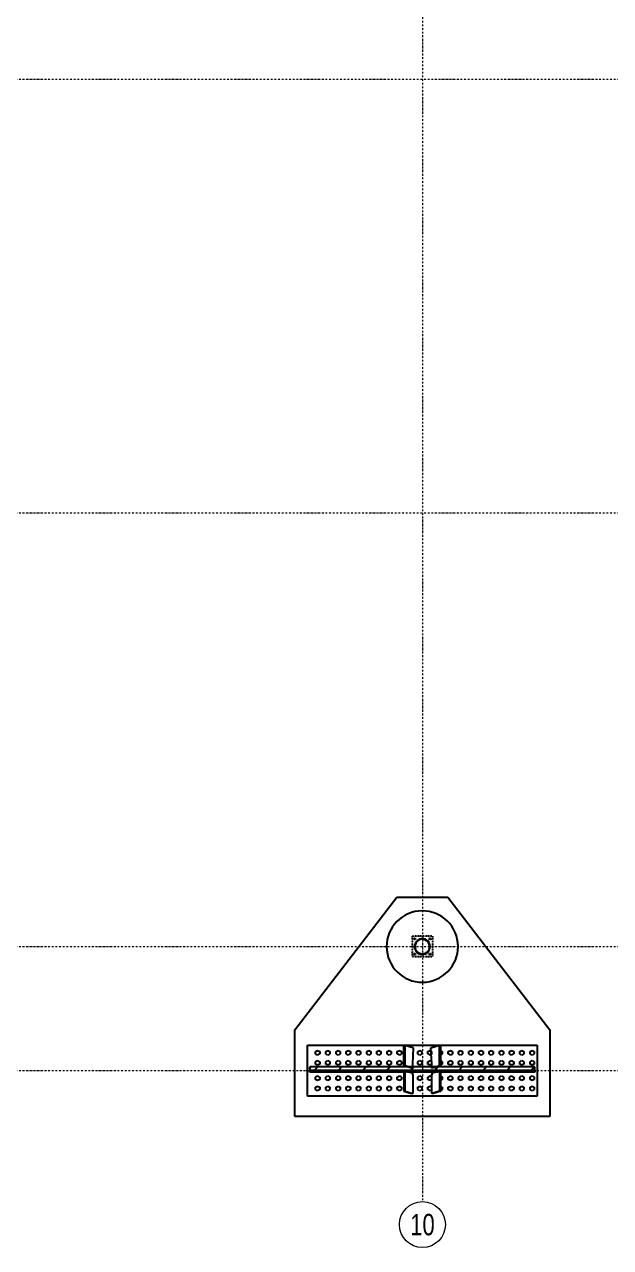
# Model space of a CAD drawing. Header units: millimetres. Extents: x 1541 to 289025, y -12015 to 47026.
# Drawn here: x 73116 to 73948, y -11969 to -10231 of the extents above; entities that cross this region are included whole.
import ezdxf
from ezdxf.enums import TextEntityAlignment as Align

# ---------------------------------------------------------------- set-up
doc = ezdxf.new("R2010")
doc.units = ezdxf.units.MM
doc.header["$LTSCALE"] = 0.1
for name, pattern in [('DASHDOTX2', [50.8, 25.4, -12.7, 0, -12.7]), ('DXK_LINE_DOT2', [3.9198, 1.9599, -1.9599]), ('Grid Line', [3.33375, 1.905, -0.47625, 0.47625, -0.47625])]:
    doc.linetypes.add(name, pattern=pattern)
doc.layers.get('0').update_dxf_attribs({"color": 255})
doc.layers.add('E_EJES', color=8, linetype='Continuous', lineweight=9)
doc.layers.add('E_EJES-1', color=8, linetype='Grid Line', lineweight=9)
doc.styles.add('Swis721 LtCn BT_1', font='swisscl.ttf', dxfattribs={"height": 0.42})

msp = doc.modelspace()

# ---------------------------------------------------------------- hatches: boundary and pattern name
at = {"linetype": 'Continuous'}
h = msp.add_hatch(dxfattribs=at)
h.set_pattern_fill('', scale=7.611392, style=0, pattern_type=0)
h.set_pattern_definition([(45, (73691.42, -11539.187), (-17.088, 17.088), [])])
h.paths.add_polyline_path([(73691.6, -11541.3), (73691.4, -11539.2), (73690.8, -11537.1), (73689.8, -11535.2), (73688.4, -11533.5), (73686.7, -11532.2), (73684.8, -11531.1), (73682.7, -11530.5), (73680.6, -11530.3), (73678.4, -11530.5), (73676.3, -11531.1), (73674.4, -11532.2), (73672.8, -11533.5), (73671.4, -11535.2), (73670.4, -11537.1), (73669.7, -11539.2), (73669.5, -11541.3), (73669.7, -11543.5), (73670.4, -11545.6), (73671.4, -11547.5), (73672.8, -11549.2), (73674.4, -11550.5), (73676.3, -11551.6), (73678.4, -11552.2), (73680.6, -11552.4), (73682.7, -11552.2), (73684.8, -11551.6), (73686.7, -11550.5), (73688.4, -11549.2), (73689.8, -11547.5), (73690.8, -11545.6), (73691.4, -11543.5)])
h.paths.add_polyline_path([(73690.1, -11545.3), (73689.2, -11547.1), (73687.9, -11548.6), (73686.3, -11549.9), (73684.5, -11550.9), (73682.6, -11551.5), (73680.6, -11551.7), (73678.6, -11551.5), (73676.6, -11550.9), (73674.8, -11549.9), (73673.3, -11548.6), (73672, -11547.1), (73671, -11545.3), (73670.4, -11543.4), (73670.2, -11541.3), (73670.4, -11539.3), (73671, -11537.4), (73672, -11535.6), (73673.3, -11534), (73674.8, -11532.8), (73676.6, -11531.8), (73678.6, -11531.2), (73680.6, -11531), (73682.6, -11531.2), (73684.5, -11531.8), (73686.3, -11532.8), (73687.9, -11534), (73689.2, -11535.6), (73690.1, -11537.4), (73690.7, -11539.3), (73690.9, -11541.3), (73690.7, -11543.4)])
h = msp.add_hatch(dxfattribs=at)
h.set_pattern_fill('', scale=7.611392, style=0, pattern_type=0)
h.set_pattern_definition([(45, (73839.885, -11712.02), (-17.088, 17.088), [])])
h.paths.add_polyline_path([(73840.1, -11715.9), (73839.9, -11712), (73521.3, -11712), (73521.1, -11715.9), (73521.1, -11716.7), (73840.1, -11716.7)])

# ---------------------------------------------------------------- linework, layer by layer
at = {"color": 2, "linetype": 'Continuous'}
for p, q in [((73499.4, -11659.5), (73644.3, -11471.2)), ((73644.3, -11471.2), (73716.8, -11471.2)), ((73716.8, -11471.2), (73861.8, -11659.5)), ((73499.4, -11782.7), (73499.4, -11659.5)), ((73861.8, -11659.5), (73861.8, -11782.7)), ((73517.5, -11753.7), (73517.5, -11681.2)), ((73517.5, -11681.2), (73843.7, -11681.2)), ((73654.3, -11710.8), (73654.3, -11681.6)), ((73654.3, -11681.6), (73656.2, -11681.7)), ((73667.2, -11685), (73656.2, -11681.7)), ((73656.2, -11710.8), (73656.2, -11681.7)), ((73668.3, -11685.3), (73667.2, -11685)), ((73667.2, -11707.8), (73668.3, -11685.3)), ((73693.9, -11685), (73692.9, -11685.3)), ((73693.9, -11707.8), (73692.9, -11685.3)), ((73704.9, -11681.7), (73693.9, -11685)), ((73704.9, -11681.7), (73706.8, -11681.6)), ((73704.9, -11710.8), (73704.9, -11681.7)), ((73706.8, -11710.8), (73706.8, -11681.6)), ((73843.7, -11681.2), (73843.7, -11753.7)), ((73667, -11712), (73667.2, -11707.8)), ((73694.1, -11712), (73693.9, -11707.8)), ((73521.1, -11715.9), (73521.1, -11712)), ((73521.1, -11712), (73521.3, -11712)), ((73521.3, -11712), (73521.1, -11715.9)), ((73521.1, -11715.9), (73521.1, -11716.7)), ((73521.1, -11719.8), (73521.1, -11716.7)), ((73521.1, -11716.7), (73840.1, -11716.7)), ((73654.3, -11719.8), (73521.1, -11719.8)), ((73839.9, -11712), (73521.3, -11712)), ((73658.6, -11712), (73654.3, -11710.8)), ((73654.3, -11710.8), (73656.2, -11710.8)), ((73656.2, -11717.9), (73654.3, -11717.8)), ((73654.3, -11717.8), (73654.3, -11746.8)), ((73660.3, -11712), (73656.2, -11710.8)), ((73656.2, -11717.9), (73666.2, -11720.8)), ((73656.2, -11746.9), (73656.2, -11717.9)), ((73698.3, -11719.8), (73662.8, -11719.8)), ((73666.2, -11720.8), (73667, -11723.9)), ((73666.9, -11714), (73667, -11712)), ((73667, -11723.9), (73666.9, -11750)), ((73694.2, -11714), (73694.1, -11712)), ((73694.2, -11723.9), (73695, -11720.8)), ((73694.2, -11750), (73694.2, -11723.9)), ((73695, -11720.8), (73704.9, -11717.9)), ((73704.9, -11710.8), (73700.8, -11712)), ((73706.8, -11710.8), (73702.6, -11712)), ((73704.9, -11710.8), (73706.8, -11710.8)), ((73706.8, -11717.8), (73704.9, -11717.9)), ((73704.9, -11717.9), (73704.9, -11746.9)), ((73706.8, -11746.8), (73706.8, -11717.8)), ((73840.1, -11719.8), (73706.8, -11719.8)), ((73840.1, -11712), (73839.9, -11712)), ((73840.1, -11715.9), (73839.9, -11712)), ((73840.1, -11715.9), (73840.1, -11712)), ((73840.1, -11716.7), (73840.1, -11715.9)), ((73840.1, -11716.7), (73840.1, -11719.8)), ((73843.7, -11753.7), (73517.5, -11753.7)), ((73654.3, -11746.8), (73665.2, -11750)), ((73654.3, -11746.8), (73656.2, -11746.9)), ((73656.2, -11746.9), (73666.9, -11750)), ((73666.9, -11750), (73665.2, -11750)), ((73704.9, -11746.9), (73694.2, -11750)), ((73696, -11750), (73694.2, -11750)), ((73706.8, -11746.8), (73696, -11750)), ((73704.9, -11746.9), (73706.8, -11746.8)), ((73861.8, -11782.7), (73499.4, -11782.7))]:
    msp.add_line(p, q, dxfattribs=at)
at = {"color": 7, "linetype": 'DXK_LINE_DOT2'}
for p, q in [((73695.1, -11526.8), (73666.1, -11526.8)), ((73666.1, -11526.8), (73666.1, -11555.8)), ((73695.1, -11526.8), (73695.1, -11555.8)), ((73695.1, -11555.8), (73666.1, -11555.8)), ((73517.5, -11753.7), (73517.5, -11681.2)), ((73517.5, -11681.2), (73843.7, -11681.2)), ((73843.7, -11681.2), (73843.7, -11753.7)), ((73662.8, -11719.8), (73654.3, -11719.8)), ((73665.2, -11714), (73658.6, -11712)), ((73666.9, -11714), (73660.3, -11712)), ((73666.9, -11714), (73665.2, -11714)), ((73700.8, -11712), (73694.2, -11714)), ((73694.2, -11714), (73695.9, -11714)), ((73702.6, -11712), (73695.9, -11714)), ((73706.8, -11719.8), (73698.3, -11719.8)), ((73843.7, -11753.7), (73517.5, -11753.7))]:
    msp.add_line(p, q, dxfattribs=at)
at = {"color": 7, "linetype": 'Continuous'}
for p, q in [((73668.6, -11530.5), (73669.1, -11529.5)), ((73669.1, -11531.4), (73668.6, -11530.5)), ((73669.1, -11529.5), (73670.3, -11529.5)), ((73670.3, -11531.4), (73669.1, -11531.4)), ((73670.3, -11529.5), (73670.8, -11530.5)), ((73670.8, -11530.5), (73670.3, -11531.4)), ((73690.3, -11530.5), (73690.9, -11529.5)), ((73690.9, -11531.4), (73690.3, -11530.5)), ((73690.9, -11529.5), (73692, -11529.5)), ((73692, -11531.4), (73690.9, -11531.4)), ((73692, -11529.5), (73692.6, -11530.5)), ((73692.6, -11530.5), (73692, -11531.4)), ((73668.6, -11552.2), (73669.1, -11551.2)), ((73669.1, -11553.2), (73668.6, -11552.2)), ((73669.1, -11551.2), (73670.3, -11551.2)), ((73670.3, -11553.2), (73669.1, -11553.2)), ((73670.3, -11551.2), (73670.8, -11552.2)), ((73670.8, -11552.2), (73670.3, -11553.2)), ((73690.3, -11552.2), (73690.9, -11551.2)), ((73690.9, -11553.2), (73690.3, -11552.2)), ((73690.9, -11551.2), (73692, -11551.2)), ((73692, -11553.2), (73690.9, -11553.2)), ((73692, -11551.2), (73692.6, -11552.2)), ((73692.6, -11552.2), (73692, -11553.2)), ((73529.1, -11690.4), (73532, -11688.8)), ((73529.1, -11693.8), (73529.1, -11690.4)), ((73532, -11688.8), (73534.9, -11690.4)), ((73534.9, -11690.4), (73534.9, -11693.8)), ((73543.6, -11690.4), (73546.5, -11688.8)), ((73543.6, -11693.8), (73543.6, -11690.4)), ((73546.5, -11688.8), (73549.4, -11690.4)), ((73549.4, -11690.4), (73549.4, -11693.8)), ((73558.1, -11690.4), (73561, -11688.8)), ((73558.1, -11693.8), (73558.1, -11690.4)), ((73561, -11688.8), (73563.9, -11690.4)), ((73563.9, -11690.4), (73563.9, -11693.8)), ((73572.6, -11690.4), (73575.5, -11688.8)), ((73572.6, -11693.8), (73572.6, -11690.4)), ((73575.5, -11688.8), (73578.4, -11690.4)), ((73578.4, -11690.4), (73578.4, -11693.8)), ((73587.1, -11690.4), (73590, -11688.8)), ((73587.1, -11693.8), (73587.1, -11690.4)), ((73590, -11688.8), (73592.9, -11690.4)), ((73592.9, -11690.4), (73592.9, -11693.8)), ((73601.6, -11690.4), (73604.5, -11688.8)), ((73601.6, -11693.8), (73601.6, -11690.4)), ((73604.5, -11688.8), (73607.4, -11690.4)), ((73607.4, -11690.4), (73607.4, -11693.8)), ((73616.1, -11690.4), (73619, -11688.8)), ((73616.1, -11693.8), (73616.1, -11690.4)), ((73619, -11688.8), (73621.9, -11690.4)), ((73621.9, -11690.4), (73621.9, -11693.8)), ((73630.6, -11690.4), (73633.5, -11688.8)), ((73630.6, -11693.8), (73630.6, -11690.4)), ((73633.5, -11688.8), (73636.4, -11690.4)), ((73636.4, -11690.4), (73636.4, -11693.8)), ((73645.1, -11690.4), (73648, -11688.8)), ((73645.1, -11693.8), (73645.1, -11690.4)), ((73648, -11688.8), (73650.9, -11690.4)), ((73650.9, -11690.4), (73650.9, -11693.8)), ((73674.1, -11690.4), (73677, -11688.8)), ((73674.1, -11693.8), (73674.1, -11690.4)), ((73677, -11688.8), (73679.9, -11690.4)), ((73679.9, -11690.4), (73679.9, -11693.8)), ((73688.6, -11690.4), (73691.5, -11688.8)), ((73688.6, -11693.8), (73688.6, -11690.4)), ((73694.3, -11690.4), (73691.5, -11688.8)), ((73694.3, -11693.8), (73694.3, -11690.4)), ((73706.8, -11689.3), (73708.8, -11690.4)), ((73708.8, -11690.4), (73708.8, -11693.8)), ((73717.5, -11690.4), (73720.4, -11688.8)), ((73717.5, -11693.8), (73717.5, -11690.4)), ((73720.4, -11688.8), (73723.3, -11690.4)), ((73723.3, -11690.4), (73723.3, -11693.8)), ((73732, -11690.4), (73734.9, -11688.8)), ((73732, -11693.8), (73732, -11690.4)), ((73734.9, -11688.8), (73737.8, -11690.4)), ((73737.8, -11690.4), (73737.8, -11693.8)), ((73746.5, -11690.4), (73749.4, -11688.8)), ((73746.5, -11693.8), (73746.5, -11690.4)), ((73749.4, -11688.8), (73752.3, -11690.4)), ((73752.3, -11690.4), (73752.3, -11693.8)), ((73761, -11690.4), (73763.9, -11688.8)), ((73761, -11693.8), (73761, -11690.4)), ((73763.9, -11688.8), (73766.8, -11690.4)), ((73766.8, -11690.4), (73766.8, -11693.8)), ((73775.5, -11690.4), (73778.4, -11688.8)), ((73775.5, -11693.8), (73775.5, -11690.4)), ((73778.4, -11688.8), (73781.3, -11690.4)), ((73781.3, -11690.4), (73781.3, -11693.8)), ((73790, -11690.4), (73792.9, -11688.8)), ((73790, -11693.8), (73790, -11690.4)), ((73792.9, -11688.8), (73795.8, -11690.4)), ((73795.8, -11690.4), (73795.8, -11693.8)), ((73804.5, -11690.4), (73807.4, -11688.8)), ((73804.5, -11693.8), (73804.5, -11690.4)), ((73807.4, -11688.8), (73810.3, -11690.4)), ((73810.3, -11690.4), (73810.3, -11693.8)), ((73819, -11690.4), (73821.9, -11688.8)), ((73819, -11693.8), (73819, -11690.4)), ((73821.9, -11688.8), (73824.8, -11690.4)), ((73824.8, -11690.4), (73824.8, -11693.8)), ((73833.5, -11690.4), (73836.4, -11688.8)), ((73833.5, -11693.8), (73833.5, -11690.4)), ((73836.4, -11688.8), (73839.3, -11690.4)), ((73839.3, -11690.4), (73839.3, -11693.8)), ((73532, -11695.5), (73529.1, -11693.8)), ((73529.1, -11704.9), (73532, -11703.3)), ((73529.1, -11708.3), (73529.1, -11704.9)), ((73532, -11710), (73529.1, -11708.3)), ((73534.9, -11693.8), (73532, -11695.5)), ((73532, -11703.3), (73534.9, -11704.9)), ((73534.9, -11708.3), (73532, -11710)), ((73534.9, -11704.9), (73534.9, -11708.3)), ((73546.5, -11695.5), (73543.6, -11693.8)), ((73543.6, -11704.9), (73546.5, -11703.3)), ((73543.6, -11708.3), (73543.6, -11704.9)), ((73546.5, -11710), (73543.6, -11708.3)), ((73549.4, -11693.8), (73546.5, -11695.5)), ((73546.5, -11703.3), (73549.4, -11704.9)), ((73549.4, -11708.3), (73546.5, -11710)), ((73549.4, -11704.9), (73549.4, -11708.3)), ((73561, -11695.5), (73558.1, -11693.8)), ((73558.1, -11704.9), (73561, -11703.3)), ((73558.1, -11708.3), (73558.1, -11704.9)), ((73561, -11710), (73558.1, -11708.3)), ((73563.9, -11693.8), (73561, -11695.5)), ((73561, -11703.3), (73563.9, -11704.9)), ((73563.9, -11708.3), (73561, -11710)), ((73563.9, -11704.9), (73563.9, -11708.3)), ((73575.5, -11695.5), (73572.6, -11693.8)), ((73572.6, -11704.9), (73575.5, -11703.3)), ((73572.6, -11708.3), (73572.6, -11704.9)), ((73575.5, -11710), (73572.6, -11708.3)), ((73578.4, -11693.8), (73575.5, -11695.5)), ((73575.5, -11703.3), (73578.4, -11704.9)), ((73578.4, -11708.3), (73575.5, -11710)), ((73578.4, -11704.9), (73578.4, -11708.3)), ((73590, -11695.5), (73587.1, -11693.8)), ((73587.1, -11704.9), (73590, -11703.3)), ((73587.1, -11708.3), (73587.1, -11704.9)), ((73590, -11710), (73587.1, -11708.3)), ((73592.9, -11693.8), (73590, -11695.5)), ((73590, -11703.3), (73592.9, -11704.9)), ((73592.9, -11708.3), (73590, -11710)), ((73592.9, -11704.9), (73592.9, -11708.3)), ((73604.5, -11695.5), (73601.6, -11693.8)), ((73601.6, -11704.9), (73604.5, -11703.3)), ((73601.6, -11708.3), (73601.6, -11704.9)), ((73604.5, -11710), (73601.6, -11708.3)), ((73607.4, -11693.8), (73604.5, -11695.5)), ((73604.5, -11703.3), (73607.4, -11704.9)), ((73607.4, -11708.3), (73604.5, -11710)), ((73607.4, -11704.9), (73607.4, -11708.3)), ((73619, -11695.5), (73616.1, -11693.8)), ((73616.1, -11704.9), (73619, -11703.3)), ((73616.1, -11708.3), (73616.1, -11704.9)), ((73619, -11710), (73616.1, -11708.3)), ((73621.9, -11693.8), (73619, -11695.5)), ((73619, -11703.3), (73621.9, -11704.9)), ((73621.9, -11708.3), (73619, -11710)), ((73621.9, -11704.9), (73621.9, -11708.3)), ((73633.5, -11695.5), (73630.6, -11693.8)), ((73630.6, -11704.9), (73633.5, -11703.3)), ((73630.6, -11708.3), (73630.6, -11704.9)), ((73633.5, -11710), (73630.6, -11708.3)), ((73636.4, -11693.8), (73633.5, -11695.5)), ((73633.5, -11703.3), (73636.4, -11704.9)), ((73636.4, -11708.3), (73633.5, -11710)), ((73636.4, -11704.9), (73636.4, -11708.3)), ((73648, -11695.5), (73645.1, -11693.8)), ((73645.1, -11704.9), (73648, -11703.3)), ((73645.1, -11708.3), (73645.1, -11704.9)), ((73648, -11710), (73645.1, -11708.3)), ((73650.9, -11693.8), (73648, -11695.5)), ((73648, -11703.3), (73650.9, -11704.9)), ((73650.9, -11708.3), (73648, -11710)), ((73650.9, -11704.9), (73650.9, -11708.3)), ((73677, -11695.5), (73674.1, -11693.8)), ((73674.1, -11704.9), (73677, -11703.3)), ((73674.1, -11708.3), (73674.1, -11704.9)), ((73677, -11710), (73674.1, -11708.3)), ((73679.9, -11693.8), (73677, -11695.5)), ((73677, -11703.3), (73679.9, -11704.9)), ((73679.9, -11708.3), (73677, -11710)), ((73679.9, -11704.9), (73679.9, -11708.3)), ((73691.5, -11695.5), (73688.6, -11693.8)), ((73688.6, -11704.9), (73691.5, -11703.3)), ((73688.6, -11708.3), (73688.6, -11704.9)), ((73691.5, -11710), (73688.6, -11708.3)), ((73694.3, -11693.8), (73691.5, -11695.5)), ((73694.3, -11704.9), (73691.5, -11703.3)), ((73694.3, -11708.3), (73691.5, -11710)), ((73694.3, -11708.3), (73694.3, -11704.9)), ((73708.8, -11693.8), (73706.8, -11695)), ((73706.8, -11703.8), (73708.8, -11704.9)), ((73708.8, -11708.3), (73706.8, -11709.5)), ((73708.8, -11704.9), (73708.8, -11708.3)), ((73720.4, -11695.5), (73717.5, -11693.8)), ((73717.5, -11704.9), (73720.4, -11703.3)), ((73717.5, -11708.3), (73717.5, -11704.9)), ((73720.4, -11710), (73717.5, -11708.3)), ((73723.3, -11693.8), (73720.4, -11695.5)), ((73720.4, -11703.3), (73723.3, -11704.9)), ((73723.3, -11708.3), (73720.4, -11710)), ((73723.3, -11704.9), (73723.3, -11708.3)), ((73734.9, -11695.5), (73732, -11693.8)), ((73732, -11704.9), (73734.9, -11703.3)), ((73732, -11708.3), (73732, -11704.9)), ((73734.9, -11710), (73732, -11708.3)), ((73737.8, -11693.8), (73734.9, -11695.5)), ((73734.9, -11703.3), (73737.8, -11704.9)), ((73737.8, -11708.3), (73734.9, -11710)), ((73737.8, -11704.9), (73737.8, -11708.3)), ((73749.4, -11695.5), (73746.5, -11693.8)), ((73746.5, -11704.9), (73749.4, -11703.3)), ((73746.5, -11708.3), (73746.5, -11704.9)), ((73749.4, -11710), (73746.5, -11708.3)), ((73752.3, -11693.8), (73749.4, -11695.5)), ((73749.4, -11703.3), (73752.3, -11704.9)), ((73752.3, -11708.3), (73749.4, -11710)), ((73752.3, -11704.9), (73752.3, -11708.3)), ((73763.9, -11695.5), (73761, -11693.8)), ((73761, -11704.9), (73763.9, -11703.3)), ((73761, -11708.3), (73761, -11704.9)), ((73763.9, -11710), (73761, -11708.3)), ((73766.8, -11693.8), (73763.9, -11695.5)), ((73763.9, -11703.3), (73766.8, -11704.9)), ((73766.8, -11708.3), (73763.9, -11710)), ((73766.8, -11704.9), (73766.8, -11708.3)), ((73778.4, -11695.5), (73775.5, -11693.8)), ((73775.5, -11704.9), (73778.4, -11703.3)), ((73775.5, -11708.3), (73775.5, -11704.9)), ((73778.4, -11710), (73775.5, -11708.3)), ((73781.3, -11693.8), (73778.4, -11695.5)), ((73778.4, -11703.3), (73781.3, -11704.9)), ((73781.3, -11708.3), (73778.4, -11710)), ((73781.3, -11704.9), (73781.3, -11708.3)), ((73792.9, -11695.5), (73790, -11693.8)), ((73790, -11704.9), (73792.9, -11703.3)), ((73790, -11708.3), (73790, -11704.9)), ((73792.9, -11710), (73790, -11708.3)), ((73795.8, -11693.8), (73792.9, -11695.5)), ((73792.9, -11703.3), (73795.8, -11704.9)), ((73795.8, -11708.3), (73792.9, -11710)), ((73795.8, -11704.9), (73795.8, -11708.3)), ((73807.4, -11695.5), (73804.5, -11693.8)), ((73804.5, -11704.9), (73807.4, -11703.3)), ((73804.5, -11708.3), (73804.5, -11704.9)), ((73807.4, -11710), (73804.5, -11708.3)), ((73810.3, -11693.8), (73807.4, -11695.5)), ((73807.4, -11703.3), (73810.3, -11704.9)), ((73810.3, -11708.3), (73807.4, -11710)), ((73810.3, -11704.9), (73810.3, -11708.3)), ((73821.9, -11695.5), (73819, -11693.8)), ((73819, -11704.9), (73821.9, -11703.3)), ((73819, -11708.3), (73819, -11704.9)), ((73821.9, -11710), (73819, -11708.3)), ((73824.8, -11693.8), (73821.9, -11695.5)), ((73821.9, -11703.3), (73824.8, -11704.9)), ((73824.8, -11708.3), (73821.9, -11710)), ((73824.8, -11704.9), (73824.8, -11708.3)), ((73836.4, -11695.5), (73833.5, -11693.8)), ((73833.5, -11704.9), (73836.4, -11703.3)), ((73833.5, -11708.3), (73833.5, -11704.9)), ((73836.4, -11710), (73833.5, -11708.3)), ((73839.3, -11693.8), (73836.4, -11695.5)), ((73836.4, -11703.3), (73839.3, -11704.9)), ((73839.3, -11708.3), (73836.4, -11710)), ((73839.3, -11704.9), (73839.3, -11708.3)), ((73529.1, -11726.7), (73532, -11725)), ((73529.1, -11730), (73529.1, -11726.7)), ((73532, -11725), (73534.9, -11726.7)), ((73534.9, -11726.7), (73534.9, -11730)), ((73543.6, -11726.7), (73546.5, -11725)), ((73543.6, -11730), (73543.6, -11726.7)), ((73546.5, -11725), (73549.4, -11726.7)), ((73549.4, -11726.7), (73549.4, -11730)), ((73558.1, -11726.7), (73561, -11725)), ((73558.1, -11730), (73558.1, -11726.7)), ((73561, -11725), (73563.9, -11726.7)), ((73563.9, -11726.7), (73563.9, -11730)), ((73572.6, -11726.7), (73575.5, -11725)), ((73572.6, -11730), (73572.6, -11726.7)), ((73575.5, -11725), (73578.4, -11726.7)), ((73578.4, -11726.7), (73578.4, -11730)), ((73587.1, -11726.7), (73590, -11725)), ((73587.1, -11730), (73587.1, -11726.7)), ((73590, -11725), (73592.9, -11726.7)), ((73592.9, -11726.7), (73592.9, -11730)), ((73601.6, -11726.7), (73604.5, -11725)), ((73601.6, -11730), (73601.6, -11726.7)), ((73604.5, -11725), (73607.4, -11726.7)), ((73607.4, -11726.7), (73607.4, -11730)), ((73616.1, -11726.7), (73619, -11725)), ((73616.1, -11730), (73616.1, -11726.7)), ((73619, -11725), (73621.9, -11726.7)), ((73621.9, -11726.7), (73621.9, -11730)), ((73630.6, -11726.7), (73633.5, -11725)), ((73630.6, -11730), (73630.6, -11726.7)), ((73633.5, -11725), (73636.4, -11726.7)), ((73636.4, -11726.7), (73636.4, -11730)), ((73645.1, -11726.7), (73648, -11725)), ((73645.1, -11730), (73645.1, -11726.7)), ((73648, -11725), (73650.9, -11726.7)), ((73650.9, -11726.7), (73650.9, -11730)), ((73674.1, -11726.7), (73677, -11725)), ((73674.1, -11730), (73674.1, -11726.7)), ((73677, -11725), (73679.9, -11726.7)), ((73679.9, -11726.7), (73679.9, -11730)), ((73688.6, -11726.7), (73691.5, -11725)), ((73688.6, -11730), (73688.6, -11726.7)), ((73694.3, -11726.7), (73691.5, -11725)), ((73694.3, -11730), (73694.3, -11726.7)), ((73706.8, -11725.5), (73708.8, -11726.7)), ((73708.8, -11726.7), (73708.8, -11730)), ((73717.5, -11726.7), (73720.4, -11725)), ((73717.5, -11730), (73717.5, -11726.7)), ((73720.4, -11725), (73723.3, -11726.7)), ((73723.3, -11726.7), (73723.3, -11730)), ((73732, -11726.7), (73734.9, -11725)), ((73732, -11730), (73732, -11726.7)), ((73734.9, -11725), (73737.8, -11726.7)), ((73737.8, -11726.7), (73737.8, -11730)), ((73746.5, -11726.7), (73749.4, -11725)), ((73746.5, -11730), (73746.5, -11726.7)), ((73749.4, -11725), (73752.3, -11726.7)), ((73752.3, -11726.7), (73752.3, -11730)), ((73761, -11726.7), (73763.9, -11725)), ((73761, -11730), (73761, -11726.7)), ((73763.9, -11725), (73766.8, -11726.7)), ((73766.8, -11726.7), (73766.8, -11730)), ((73775.5, -11726.7), (73778.4, -11725)), ((73775.5, -11730), (73775.5, -11726.7)), ((73778.4, -11725), (73781.3, -11726.7)), ((73781.3, -11726.7), (73781.3, -11730)), ((73790, -11726.7), (73792.9, -11725)), ((73790, -11730), (73790, -11726.7)), ((73792.9, -11725), (73795.8, -11726.7)), ((73795.8, -11726.7), (73795.8, -11730)), ((73804.5, -11726.7), (73807.4, -11725)), ((73804.5, -11730), (73804.5, -11726.7)), ((73807.4, -11725), (73810.3, -11726.7)), ((73810.3, -11726.7), (73810.3, -11730)), ((73819, -11726.7), (73821.9, -11725)), ((73819, -11730), (73819, -11726.7)), ((73821.9, -11725), (73824.8, -11726.7)), ((73824.8, -11726.7), (73824.8, -11730)), ((73833.5, -11726.7), (73836.4, -11725)), ((73833.5, -11730), (73833.5, -11726.7)), ((73836.4, -11725), (73839.3, -11726.7)), ((73839.3, -11726.7), (73839.3, -11730)), ((73532, -11731.7), (73529.1, -11730)), ((73529.1, -11741.2), (73532, -11739.5)), ((73529.1, -11744.5), (73529.1, -11741.2)), ((73532, -11746.2), (73529.1, -11744.5)), ((73534.9, -11730), (73532, -11731.7)), ((73532, -11739.5), (73534.9, -11741.2)), ((73534.9, -11744.5), (73532, -11746.2)), ((73534.9, -11741.2), (73534.9, -11744.5)), ((73546.5, -11731.7), (73543.6, -11730)), ((73543.6, -11741.2), (73546.5, -11739.5)), ((73543.6, -11744.5), (73543.6, -11741.2)), ((73546.5, -11746.2), (73543.6, -11744.5)), ((73549.4, -11730), (73546.5, -11731.7)), ((73546.5, -11739.5), (73549.4, -11741.2)), ((73549.4, -11744.5), (73546.5, -11746.2)), ((73549.4, -11741.2), (73549.4, -11744.5)), ((73561, -11731.7), (73558.1, -11730)), ((73558.1, -11741.2), (73561, -11739.5)), ((73558.1, -11744.5), (73558.1, -11741.2)), ((73561, -11746.2), (73558.1, -11744.5)), ((73563.9, -11730), (73561, -11731.7)), ((73561, -11739.5), (73563.9, -11741.2)), ((73563.9, -11744.5), (73561, -11746.2)), ((73563.9, -11741.2), (73563.9, -11744.5)), ((73575.5, -11731.7), (73572.6, -11730)), ((73572.6, -11741.2), (73575.5, -11739.5)), ((73572.6, -11744.5), (73572.6, -11741.2)), ((73575.5, -11746.2), (73572.6, -11744.5)), ((73578.4, -11730), (73575.5, -11731.7)), ((73575.5, -11739.5), (73578.4, -11741.2)), ((73578.4, -11744.5), (73575.5, -11746.2)), ((73578.4, -11741.2), (73578.4, -11744.5)), ((73590, -11731.7), (73587.1, -11730)), ((73587.1, -11741.2), (73590, -11739.5)), ((73587.1, -11744.5), (73587.1, -11741.2)), ((73590, -11746.2), (73587.1, -11744.5)), ((73592.9, -11730), (73590, -11731.7)), ((73590, -11739.5), (73592.9, -11741.2)), ((73592.9, -11744.5), (73590, -11746.2)), ((73592.9, -11741.2), (73592.9, -11744.5)), ((73604.5, -11731.7), (73601.6, -11730)), ((73601.6, -11741.2), (73604.5, -11739.5)), ((73601.6, -11744.5), (73601.6, -11741.2)), ((73604.5, -11746.2), (73601.6, -11744.5)), ((73607.4, -11730), (73604.5, -11731.7)), ((73604.5, -11739.5), (73607.4, -11741.2)), ((73607.4, -11744.5), (73604.5, -11746.2)), ((73607.4, -11741.2), (73607.4, -11744.5)), ((73619, -11731.7), (73616.1, -11730)), ((73616.1, -11741.2), (73619, -11739.5)), ((73616.1, -11744.5), (73616.1, -11741.2)), ((73619, -11746.2), (73616.1, -11744.5)), ((73621.9, -11730), (73619, -11731.7)), ((73619, -11739.5), (73621.9, -11741.2)), ((73621.9, -11744.5), (73619, -11746.2)), ((73621.9, -11741.2), (73621.9, -11744.5)), ((73633.5, -11731.7), (73630.6, -11730)), ((73630.6, -11741.2), (73633.5, -11739.5)), ((73630.6, -11744.5), (73630.6, -11741.2)), ((73633.5, -11746.2), (73630.6, -11744.5)), ((73636.4, -11730), (73633.5, -11731.7)), ((73633.5, -11739.5), (73636.4, -11741.2)), ((73636.4, -11744.5), (73633.5, -11746.2)), ((73636.4, -11741.2), (73636.4, -11744.5)), ((73648, -11731.7), (73645.1, -11730)), ((73645.1, -11741.2), (73648, -11739.5)), ((73645.1, -11744.5), (73645.1, -11741.2)), ((73648, -11746.2), (73645.1, -11744.5)), ((73650.9, -11730), (73648, -11731.7)), ((73648, -11739.5), (73650.9, -11741.2)), ((73650.9, -11744.5), (73648, -11746.2)), ((73650.9, -11741.2), (73650.9, -11744.5)), ((73677, -11731.7), (73674.1, -11730)), ((73674.1, -11741.2), (73677, -11739.5)), ((73674.1, -11744.5), (73674.1, -11741.2)), ((73677, -11746.2), (73674.1, -11744.5)), ((73679.9, -11730), (73677, -11731.7)), ((73677, -11739.5), (73679.9, -11741.2)), ((73679.9, -11744.5), (73677, -11746.2)), ((73679.9, -11741.2), (73679.9, -11744.5)), ((73691.5, -11731.7), (73688.6, -11730)), ((73688.6, -11741.2), (73691.5, -11739.5)), ((73688.6, -11744.5), (73688.6, -11741.2)), ((73691.5, -11746.2), (73688.6, -11744.5)), ((73694.3, -11730), (73691.5, -11731.7)), ((73694.3, -11741.2), (73691.5, -11739.5)), ((73694.3, -11744.5), (73691.5, -11746.2)), ((73694.3, -11744.5), (73694.3, -11741.2)), ((73708.8, -11730), (73706.8, -11731.2)), ((73706.8, -11740), (73708.8, -11741.2)), ((73708.8, -11744.5), (73706.8, -11745.7)), ((73708.8, -11741.2), (73708.8, -11744.5)), ((73720.4, -11731.7), (73717.5, -11730)), ((73717.5, -11741.2), (73720.4, -11739.5)), ((73717.5, -11744.5), (73717.5, -11741.2)), ((73720.4, -11746.2), (73717.5, -11744.5)), ((73723.3, -11730), (73720.4, -11731.7)), ((73720.4, -11739.5), (73723.3, -11741.2)), ((73723.3, -11744.5), (73720.4, -11746.2)), ((73723.3, -11741.2), (73723.3, -11744.5)), ((73734.9, -11731.7), (73732, -11730)), ((73732, -11741.2), (73734.9, -11739.5)), ((73732, -11744.5), (73732, -11741.2)), ((73734.9, -11746.2), (73732, -11744.5)), ((73737.8, -11730), (73734.9, -11731.7)), ((73734.9, -11739.5), (73737.8, -11741.2)), ((73737.8, -11744.5), (73734.9, -11746.2)), ((73737.8, -11741.2), (73737.8, -11744.5)), ((73749.4, -11731.7), (73746.5, -11730)), ((73746.5, -11741.2), (73749.4, -11739.5)), ((73746.5, -11744.5), (73746.5, -11741.2)), ((73749.4, -11746.2), (73746.5, -11744.5)), ((73752.3, -11730), (73749.4, -11731.7)), ((73749.4, -11739.5), (73752.3, -11741.2)), ((73752.3, -11744.5), (73749.4, -11746.2)), ((73752.3, -11741.2), (73752.3, -11744.5)), ((73763.9, -11731.7), (73761, -11730)), ((73761, -11741.2), (73763.9, -11739.5)), ((73761, -11744.5), (73761, -11741.2)), ((73763.9, -11746.2), (73761, -11744.5)), ((73766.8, -11730), (73763.9, -11731.7)), ((73763.9, -11739.5), (73766.8, -11741.2)), ((73766.8, -11744.5), (73763.9, -11746.2)), ((73766.8, -11741.2), (73766.8, -11744.5)), ((73778.4, -11731.7), (73775.5, -11730)), ((73775.5, -11741.2), (73778.4, -11739.5)), ((73775.5, -11744.5), (73775.5, -11741.2)), ((73778.4, -11746.2), (73775.5, -11744.5)), ((73781.3, -11730), (73778.4, -11731.7)), ((73778.4, -11739.5), (73781.3, -11741.2)), ((73781.3, -11744.5), (73778.4, -11746.2)), ((73781.3, -11741.2), (73781.3, -11744.5)), ((73792.9, -11731.7), (73790, -11730)), ((73790, -11741.2), (73792.9, -11739.5)), ((73790, -11744.5), (73790, -11741.2)), ((73792.9, -11746.2), (73790, -11744.5)), ((73795.8, -11730), (73792.9, -11731.7)), ((73792.9, -11739.5), (73795.8, -11741.2)), ((73795.8, -11744.5), (73792.9, -11746.2)), ((73795.8, -11741.2), (73795.8, -11744.5)), ((73807.4, -11731.7), (73804.5, -11730)), ((73804.5, -11741.2), (73807.4, -11739.5)), ((73804.5, -11744.5), (73804.5, -11741.2)), ((73807.4, -11746.2), (73804.5, -11744.5)), ((73810.3, -11730), (73807.4, -11731.7)), ((73807.4, -11739.5), (73810.3, -11741.2)), ((73810.3, -11744.5), (73807.4, -11746.2)), ((73810.3, -11741.2), (73810.3, -11744.5)), ((73821.9, -11731.7), (73819, -11730)), ((73819, -11741.2), (73821.9, -11739.5)), ((73819, -11744.5), (73819, -11741.2)), ((73821.9, -11746.2), (73819, -11744.5)), ((73824.8, -11730), (73821.9, -11731.7)), ((73821.9, -11739.5), (73824.8, -11741.2)), ((73824.8, -11744.5), (73821.9, -11746.2)), ((73824.8, -11741.2), (73824.8, -11744.5)), ((73836.4, -11731.7), (73833.5, -11730)), ((73833.5, -11741.2), (73836.4, -11739.5)), ((73833.5, -11744.5), (73833.5, -11741.2)), ((73836.4, -11746.2), (73833.5, -11744.5)), ((73839.3, -11730), (73836.4, -11731.7)), ((73836.4, -11739.5), (73839.3, -11741.2)), ((73839.3, -11744.5), (73836.4, -11746.2)), ((73839.3, -11741.2), (73839.3, -11744.5))]:
    msp.add_line(p, q, dxfattribs=at)
at = {"color": 2, "linetype": 'Continuous'}
for radius, start, end in [(50.7, 6, 186), (50.7, 186, 6), (11.1, 11.25, 191.25), (10.3, 348.75, 168.75), (11.1, 191.25, 11.25), (10.3, 168.75, 348.75)]:
    msp.add_arc((73680.6, -11541.3), radius, start, end, dxfattribs=at)
at = {"layer": 'E_EJES'}
msp.add_circle((73680.8, -11936.3), 32.6, dxfattribs=at)
at = {"layer": 'E_EJES-1', "linetype": 'DASHDOTX2'}
for p, q in [((73680.8, -9278.2), (73680.8, -11903.7)), ((70611.3, -10309), (77834.1, -10309)), ((70611.3, -10925.2), (77834.1, -10925.2)), ((70611.3, -11541.3), (77834.1, -11541.3)), ((70611.3, -11717.5), (77834.1, -11717.5))]:
    msp.add_line(p, q, dxfattribs=at)

# ---------------------------------------------------------------- texts
at = {"layer": 'E_EJES', "style": 'Swis721 LtCn BT_1'}
msp.add_text('10', height=30.45, dxfattribs=at).set_placement((73680.8, -11936.3), align=Align.MIDDLE_CENTER)

doc.saveas('drawing.dxf')
